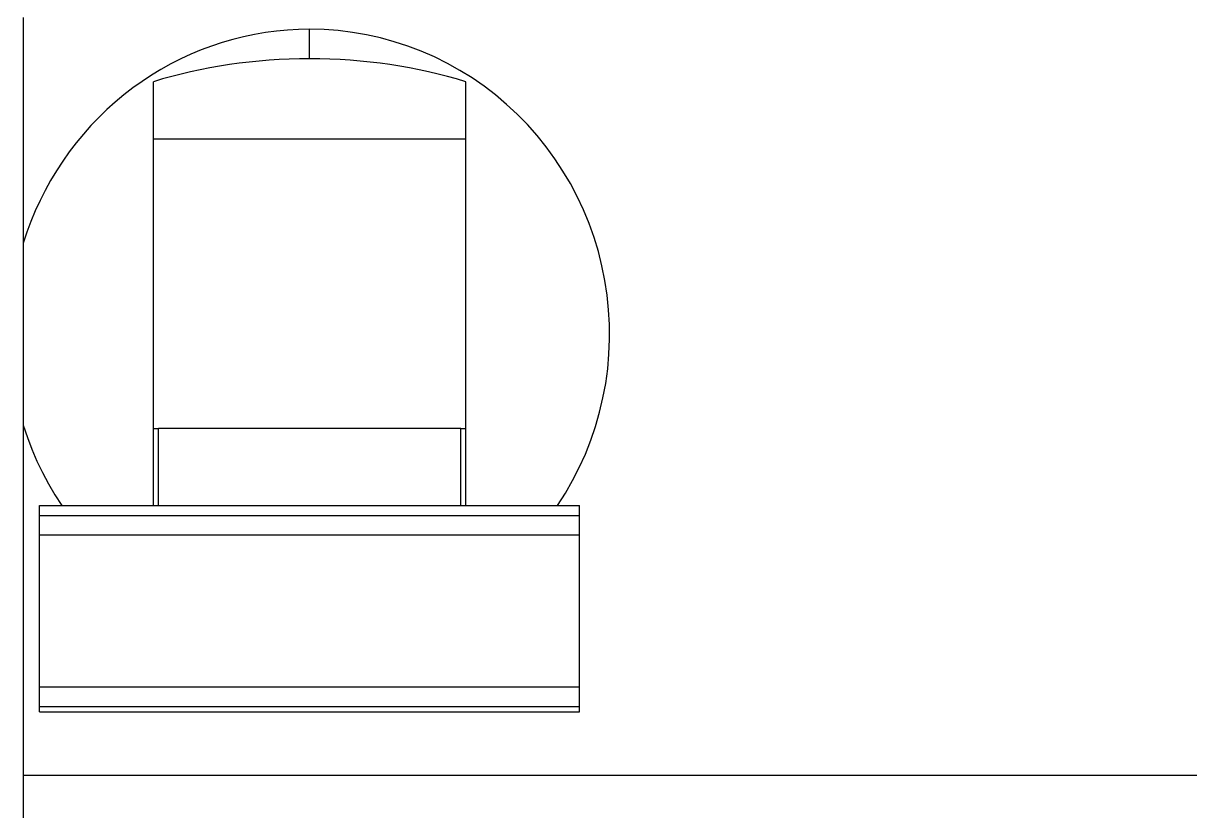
# Model space of a CAD drawing. Header units: millimetres. Extents: x 2268 to 4339, y 1619 to 2163.
# Drawn here: x 3692.29 to 3726.62, y 1797.24 to 1820.42 of the extents above; entities that cross this region are included whole.
import ezdxf

# ---------------------------------------------------------------- set-up
doc = ezdxf.new("R2010")
doc.units = ezdxf.units.MM

msp = doc.modelspace()

# ---------------------------------------------------------------- linework, layer by layer
for p, q in [((3692.288, 1820.598), (3692.288, 1813.946)), ((3699.093, 1820.093), (3698.774, 1820.026)), ((3699.414, 1820.148), (3699.093, 1820.093)), ((3699.737, 1820.191), (3699.414, 1820.148)), ((3700.061, 1820.222), (3699.737, 1820.191)), ((3700.388, 1820.24), (3700.061, 1820.222)), ((3700.717, 1820.247), (3700.388, 1820.24)), ((3700.716, 1819.379), (3700.716, 1820.247)), ((3701.141, 1820.236), (3700.717, 1820.247)), ((3701.56, 1820.206), (3701.141, 1820.236)), ((3701.977, 1820.155), (3701.56, 1820.206)), ((3702.39, 1820.084), (3701.977, 1820.155)), ((3702.8, 1819.992), (3702.39, 1820.084)), ((3697.83, 1819.753), (3697.522, 1819.638)), ((3698.141, 1819.856), (3697.83, 1819.753)), ((3698.456, 1819.947), (3698.141, 1819.856)), ((3698.774, 1820.026), (3698.456, 1819.947)), ((3703.207, 1819.881), (3702.8, 1819.992)), ((3703.608, 1819.751), (3703.207, 1819.881)), ((3704.003, 1819.601), (3703.608, 1819.751)), ((3696.921, 1819.374), (3696.627, 1819.225)), ((3697.219, 1819.512), (3696.921, 1819.374)), ((3697.522, 1819.638), (3697.219, 1819.512)), ((3704.391, 1819.431), (3704.003, 1819.601)), ((3704.77, 1819.243), (3704.391, 1819.431)), ((3696.34, 1819.065), (3696.057, 1818.894)), ((3696.627, 1819.225), (3696.34, 1819.065)), ((3705.14, 1819.037), (3704.77, 1819.243)), ((3705.501, 1818.813), (3705.14, 1819.037)), ((3695.782, 1818.712), (3695.512, 1818.52)), ((3696.057, 1818.894), (3695.782, 1818.712)), ((3696.119, 1806.226), (3696.119, 1818.702)), ((3705.313, 1806.226), (3705.313, 1818.702)), ((3705.851, 1818.571), (3705.501, 1818.813)), ((3695.512, 1818.52), (3695.25, 1818.317)), ((3706.189, 1818.312), (3705.851, 1818.571)), ((3694.995, 1818.105), (3694.748, 1817.883)), ((3695.25, 1818.317), (3694.995, 1818.105)), ((3706.516, 1818.036), (3706.189, 1818.312)), ((3706.829, 1817.745), (3706.516, 1818.036)), ((3694.509, 1817.652), (3694.279, 1817.411)), ((3694.748, 1817.883), (3694.509, 1817.652)), ((3707.129, 1817.438), (3706.829, 1817.745)), ((3694.279, 1817.411), (3694.057, 1817.162)), ((3707.413, 1817.117), (3707.129, 1817.438)), ((3694.057, 1817.162), (3693.845, 1816.904)), ((3696.119, 1817.017), (3705.313, 1817.017)), ((3707.683, 1816.782), (3707.413, 1817.117)), ((3693.642, 1816.638), (3693.448, 1816.364)), ((3693.845, 1816.904), (3693.642, 1816.638)), ((3707.937, 1816.434), (3707.683, 1816.782)), ((3693.448, 1816.364), (3693.265, 1816.083)), ((3708.174, 1816.073), (3707.937, 1816.434)), ((3693.265, 1816.083), (3693.093, 1815.795)), ((3708.393, 1815.701), (3708.174, 1816.073)), ((3693.093, 1815.795), (3692.931, 1815.501)), ((3708.596, 1815.318), (3708.393, 1815.701)), ((3692.931, 1815.501), (3692.78, 1815.202)), ((3708.779, 1814.926), (3708.596, 1815.318)), ((3692.64, 1814.897), (3692.512, 1814.586)), ((3692.78, 1815.202), (3692.64, 1814.897)), ((3708.944, 1814.525), (3708.779, 1814.926)), ((3692.512, 1814.586), (3692.395, 1814.269)), ((3692.395, 1814.269), (3692.288, 1813.946)), ((3709.09, 1814.116), (3708.944, 1814.525)), ((3692.288, 1813.946), (3692.288, 1808.592)), ((3709.216, 1813.7), (3709.09, 1814.116)), ((3709.322, 1813.278), (3709.216, 1813.7)), ((3709.408, 1812.852), (3709.322, 1813.278)), ((3709.474, 1812.421), (3709.408, 1812.852)), ((3709.519, 1811.988), (3709.474, 1812.421)), ((3709.543, 1811.553), (3709.519, 1811.988)), ((3709.546, 1811.118), (3709.543, 1811.553)), ((3709.528, 1810.683), (3709.546, 1811.118)), ((3709.49, 1810.25), (3709.528, 1810.683)), ((3709.431, 1809.819), (3709.49, 1810.25)), ((3709.352, 1809.392), (3709.431, 1809.819)), ((3709.252, 1808.969), (3709.352, 1809.392)), ((3709.132, 1808.553), (3709.252, 1808.969)), ((3692.288, 1808.592), (3692.288, 1798.283)), ((3692.288, 1808.592), (3692.408, 1808.231)), ((3696.119, 1808.487), (3696.263, 1808.487)), ((3705.17, 1808.487), (3696.263, 1808.487)), ((3696.263, 1806.226), (3696.263, 1808.487)), ((3705.17, 1808.487), (3705.313, 1808.487)), ((3705.17, 1806.226), (3705.17, 1808.487)), ((3708.992, 1808.143), (3709.132, 1808.553)), ((3692.408, 1808.231), (3692.542, 1807.878)), ((3708.833, 1807.74), (3708.992, 1808.143)), ((3692.542, 1807.878), (3692.69, 1807.533)), ((3708.655, 1807.346), (3708.833, 1807.74)), ((3692.69, 1807.533), (3692.851, 1807.195)), ((3708.459, 1806.962), (3708.655, 1807.346)), ((3692.851, 1807.195), (3693.027, 1806.865)), ((3693.027, 1806.865), (3693.217, 1806.541)), ((3708.245, 1806.588), (3708.459, 1806.962)), ((3693.217, 1806.541), (3693.42, 1806.226)), ((3708.013, 1806.226), (3708.245, 1806.588)), ((3692.767, 1805.921), (3692.767, 1806.226)), ((3692.767, 1806.226), (3708.665, 1806.226)), ((3708.665, 1805.921), (3708.665, 1806.226)), ((3692.767, 1805.352), (3692.767, 1805.921)), ((3708.665, 1805.921), (3692.767, 1805.921)), ((3708.665, 1805.352), (3708.665, 1805.921)), ((3692.767, 1800.873), (3692.767, 1805.352)), ((3708.665, 1805.352), (3692.767, 1805.352)), ((3708.665, 1800.873), (3708.665, 1805.352)), ((3692.767, 1800.297), (3692.767, 1800.873)), ((3708.665, 1800.873), (3692.767, 1800.873)), ((3708.665, 1800.297), (3708.665, 1800.873)), ((3692.767, 1800.152), (3692.767, 1800.297)), ((3708.665, 1800.297), (3692.767, 1800.297)), ((3692.767, 1800.152), (3692.767, 1800.151)), ((3692.767, 1800.151), (3708.665, 1800.151)), ((3708.665, 1800.152), (3708.665, 1800.297)), ((3708.665, 1800.152), (3708.665, 1800.151)), ((3692.288, 1798.283), (3692.288, 1796.31)), ((3692.288, 1798.283), (3760.956, 1798.283))]:
    msp.add_line(p, q)
for start_param, end_param in [(1.570796, 2.038807), (1.102785, 1.570796)]:
    msp.add_ellipse((3700.716, 1813.084), major_axis=(10.19, 0), ratio=0.617722, start_param=start_param, end_param=end_param)

doc.saveas('drawing.dxf')
